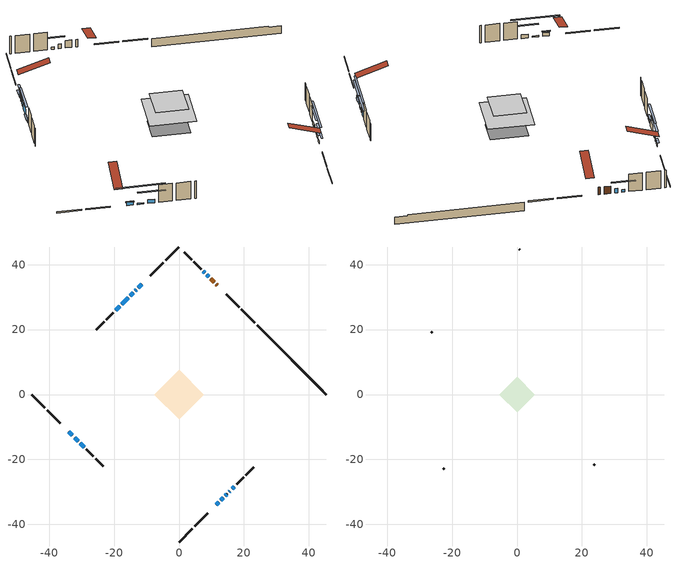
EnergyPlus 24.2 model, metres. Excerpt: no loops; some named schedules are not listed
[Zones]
conditioned space
 floor adiabatic (AdiabaticFloorConstruction): -7.7,0 0,7.7 7.7,0 0,-7.7 z2.66
 floor foundation (Slab1 construction): -5.35,0.97 -0.97,5.35 5.35,-0.97 0.97,-5.35 z-2.04
 wall outside (RimJoist1 construction): 0,-45.44 4.15,-41.29 / -45.44,0 -41.29,-4.15 / 0,45.44 -4.15,41.29 / 23.37,22.07 19.22,26.22 z0.22:0.52
 wall outside (RimJoist2 construction): 4.81,-40.63 8.82,-36.62 / -40.63,-4.81 -36.62,-8.82 / -4.81,40.63 -8.82,36.62 / 18.57,26.87 14.55,30.89 z0.22:0.52
 wall outside (AdiabaticWallConstruction 1): 11.84,33.6 11.51,33.93 / 10.85,34.59 9.81,35.63 z0.22:2.25
 wall outside (AdiabaticWallConstruction): 9.15,36.29 8.61,36.83 / -13.16,32.28 -13.41,32.03 / 15.44,-30 15.69,-29.75 z0.22:1.44; -11.53,33.91 -12.5,32.94 / 12.87,-32.57 13.56,-31.88 / -33.91,-11.53 -32.83,-12.61 z0.22:1.19; 11.53,-33.91 12.22,-33.22 / 7.95,37.49 7.48,37.96 z0.22:0.88; 14.21,-31.23 14.79,-30.65 / -32.17,-13.27 -31.02,-14.42 z0.22:0.55; -14.06,31.38 -15,30.44 / 16.35,-29.09 17.07,-28.37 / -30.37,-15.07 -29.23,-16.2 z0.22:1.24; -15.65,29.79 -17.59,27.85 z0.22:1.95; -18.25,27.19 -19.56,25.88 z0.22:0.93
 wall outside (Wall1 construction): 17.72,-27.72 19.95,-25.49 / -28.58,-16.86 -26.35,-19.09 / -20.22,25.22 -22.45,22.99 / 6.83,38.61 4.6,40.84 z0.22:5.1
 wall outside (Wall2 construction): 20.61,-24.83 23,-22.44 / -25.69,-19.75 -23.3,-22.14 / -23.1,22.34 -25.49,19.95 / 3.94,41.5 1.55,43.89 z0.22:5.1
 wall foundation (FoundationWall1 construction): 24.03,21.41,-2.04 24.03,21.41,0.22 43.3,2.14,0.22 43.3,2.14,-0.05 45.44,0,-0.05 45.44,0,-2.04
 window (WindowConstruction 10): 9.15,36.29 8.61,36.83 z0.22:1.44
 window (WindowConstruction 6): -11.53,33.91 -12.5,32.94 z0.22:1.19
 window (WindowConstruction 7): 11.53,-33.91 12.22,-33.22 z0.22:0.88
 window (WindowConstruction 8): 12.87,-32.57 13.56,-31.88 z0.22:1.19
 window (WindowConstruction 9): -33.91,-11.53 -32.83,-12.61 z0.22:1.19
 window (WindowConstruction 13): 14.21,-31.23 14.79,-30.65 z0.22:0.55
 window (WindowConstruction 14): -32.17,-13.27 -31.02,-14.42 z0.22:0.55
 window (WindowConstruction 11): -13.16,32.28 -13.41,32.03 z0.22:1.44
 window (WindowConstruction 12): 15.44,-30 15.69,-29.75 z0.22:1.44
 window (WindowConstruction): 7.95,37.49 7.48,37.95 z0.22:0.88
 window (WindowConstruction 1): -14.06,31.38 -15,30.44 z0.22:1.23
 window (WindowConstruction 2): -15.65,29.79 -17.59,27.85 z0.22:1.95
 window (WindowConstruction 3): 16.35,-29.09 17.07,-28.37 z0.22:1.23
 window (WindowConstruction 4): -30.37,-15.07 -29.24,-16.2 z0.22:1.23
 window (WindowConstruction 5): -18.25,27.19 -19.56,25.88 z0.22:0.93
 door (Door): 11.84,33.6 11.51,33.93 z0.22:2.25
 door (Door 1): 10.85,34.59 9.81,35.63 z0.22:2.25
 ceiling adiabatic (AdiabaticFloorConstruction): 0,-7.7 7.7,0 0,7.7 -7.7,0 z2.66
attic - vented
 floor to conditioned space (Floor1 construction Reversed): -5.45,0 0,5.45 5.45,0 0,-5.45 z5.1
 wall outside (Wall3 construction): 23.65,-21.78 23.89,-21.55 / -22.65,-22.79 -22.41,-23.03 / -26.15,19.29 -26.39,19.05 / 0.89,44.54 0.66,44.78 z0.22:5.1
 roof outside (Roof1 construction): 10.87,-34.56,5.1 5.57,-29.26,7.6 4.17,-30.66,7.6 9.48,-35.96,5.1; -34.56,-10.87,5.1 -29.26,-5.57,7.6 -30.66,-4.17,7.6 -35.96,-9.48,5.1; -10.87,34.56,5.1 -5.57,29.26,7.6 -4.17,30.66,7.6 -9.48,35.96,5.1; 12.5,32.94,5.1 7.19,27.64,7.6 8.59,26.24,7.6 13.9,31.54,5.1
shading: -12.64,32.8 -11.39,34.05 -11.68,34.34 -12.94,33.09 z1.39; 13.98,-31.46 9.77,-35.67 10.06,-35.96 14.27,-31.75 z3.37; 13.7,-31.74 12.73,-32.71 13.02,-33 13.99,-32.03 z1.39; -32.69,-12.75 -34.05,-11.39 -34.34,-11.68 -32.98,-13.04 z1.39; 18.27,-27.17 10.73,-34.71 11.02,-35 18.56,-27.46 z5.48; -27.54,-17.9 -35.66,-9.78 -35.95,-10.07 -27.83,-18.19 z5.48; 5.72,39.72 9.71,35.73 10,36.02 6.01,40.01 z3.37; -16.76,28.68 -12.3,33.14 -12.59,33.43 -17.05,28.97 z3.73; -19.35,26.09 -13.89,31.55 -14.18,31.84 -19.64,26.38 z4.44; 18.83,-26.61 14.59,-30.85 14.88,-31.14 19.12,-26.9 z3.73; -27.47,-17.96 -32.13,-13.31 -32.42,-13.6 -27.77,-18.26 z3.73; -19.7,25.74 -18.11,27.33 -18.4,27.62 -19.99,26.03 z1.13
[Building]
Building 1: Terrain=Suburbs
[Site:Location]
Erieau AUT_ON: Latitude {deg}=42.25; Longitude {deg}=-81.9; Time Zone {hr}=-5; Elevation {m}=178; Keep Site Location Information=Yes
[Site:GroundTemperature:Shallow]
5.2292, 3.30147, 3.1471, 4.0619, 7.73432, 11.3896, 14.5586, 16.5661, 16.7366, 15.1039, 12.0157, 8.47254
[Site:WaterMainsTemperature]
Calculation Method=Schedule; Temperature Schedule=mains temperature schedule
[Material] Roughness=Rough; Thermal Absorptance=0.9
Name | Thickness {m} | Conductivity {W/m-K} | Density {kg/m3} | Specific Heat {J/kg-K} | Solar Absorptance | Visible Absorptance
asphalt or fiberglass shingles | 0.00635 | 0.162714 | 1121.4 | 1465.45 | 0.4 | 0.4
ceiling loosefill ins | 0.169333 | 0.0480833 | 16.02 | 1046.75 | 0.7 | 0.7
ceiling stud and cavity | 0.1397 | 0.106066 | 65.682 | 1177.47 | 0.7 | 0.7
concrete 4.0 in. | 0.1016 | 1.803125 | 2242.8 | 837.4 | 0.7 | 0.7
concrete 8.0 in. | 0.2032 | 1.803125 | 2242.8 | 837.4 | 0.7 | 0.7
door material | 0.04445 | 0.0451087 | 512.64 | 1214.23 | 0.7 | 0.7
door material 1 | 0.04445 | 0.053851 | 512.64 | 1214.23 | 0.7 | 0.7
exterior vertical ins | 0.0079459 | 0.029427 | 32.04 | 1214.23 | 0.7 | 0.7
floor covering | 0.0127 | 0.0433444 | 54.468 | 1339.84 | 0.6 | 0.6
floor rigid ins; wall rigid ins | 0.512978 | 0.029427 | 32.04 | 1214.23 | 0.7 | 0.7
floor stud and cavity | 0.1397 | 1.75129 | 37.0049 | 1207.88 | 0.7 | 0.7
furniture material conditioned space 1 | 0.1524 | 0.115458 | 640.8 | 1214.23 | 0.6 | 0.6
gypsum board | 0.0127 | 0.160291 | 801 | 837.4 | 0.6 | 0.6
gypsum board 1 | 0.0127 | 0.160291 | 801 | 837.4 | 0.7 | 0.7
osb sheathing 0.5 in. | 0.0127 | 0.115458 | 512.64 | 1214.23 | 0.7 | 0.7
osb sheathing 0.75 in. | 0.01905 | 0.115458 | 512.64 | 1214.23 | 0.7 | 0.7
osb sheathing 2.0 in. | 0.0508 | 0.115458 | 512.64 | 1214.23 | 0.7 | 0.7
rim joist rigid ins | 0.051816 | 0.029427 | 32.04 | 1214.23 | 0.7 | 0.7
rim joist stud and cavity | 0.0508 | 0.0296634 | 125.044 | 1163.47 | 0.6 | 0.6
rim joist stud and cavity 1 | 0.0508 | 0.308293 | 125.044 | 1163.47 | 0.6 | 0.6
wall stud and cavity | 0.1397 | 0.0823012 | 139.0536 | 1170.24 | 0.7 | 0.7
wall stud and cavity 1 | 0.1397 | 0.0945631 | 139.0536 | 1170.24 | 0.7 | 0.7
wall stud and cavity 2 | 0.0889 | 6.9971 | 50.32683 | 1063.81 | 0.6 | 0.6
wall stud and cavity 3 | 0.0889 | 0.380278 | 52.3479 | 1209.89 | 0.7 | 0.7
wall stud and cavity 4 | 0.0889 | 0.391764 | 83.0341 | 1211.67 | 0.7 | 0.7
wood siding | 0.0254 | 0.102417 | 544.68 | 1172.36 | 0.4 | 0.4
wood siding 1 | 0.00254 | 0.102417 | 544.68 | 1172.36 | 0.4 | 0.4
wood siding 2; wood siding 3; wood siding 4 | 0.0254 | 0.102417 | 544.68 | 1172.36 | 0.7 | 0.7
[WindowMaterial:SimpleGlazingSystem]
Name | U-Factor {W/m2-K} | Solar Heat Gain Coefficient
WindowMaterial | 2.665821 | 0.4
WindowMaterial 1 | 2.37227 | 0.52
WindowMaterial 10 | 2.27631 | 0.58
WindowMaterial 11 | 3.30573 | 0.59
WindowMaterial 12 | 6.640421 | 0.55
WindowMaterial 2 | 2.09916 | 0.62
WindowMaterial 3 | 2.447218 | 0.5
WindowMaterial 4 | 2.32855 | 0.54
WindowMaterial 5 | 2.38306 | 0.51
WindowMaterial 6 | 2.983789 | 0.56
WindowMaterial 7 | 3.03092 | 0.48
WindowMaterial 8 | 3.01842 | 0.52
WindowMaterial 9 | 2.34899 | 0.53
[Construction]
AdiabaticFloorConstruction: floor stud and cavity, floor rigid ins, osb sheathing 0.75 in., floor covering
AdiabaticWallConstruction: wood siding 3, wall rigid ins, wall stud and cavity 3, gypsum board
AdiabaticWallConstruction 1: wood siding 4, wall rigid ins, wall stud and cavity 3, gypsum board
Door: door material
Door 1: door material 1
Floor1 construction Reversed: gypsum board, ceiling stud and cavity, ceiling loosefill ins
FoundationWall1 construction: concrete 8.0 in., gypsum board 1
furniture construction conditioned space 1: furniture material conditioned space 1
PartitionWallConstruction: gypsum board, wall stud and cavity 4, gypsum board
RimJoist1 construction: wood siding 2, osb sheathing 2.0 in., rim joist stud and cavity
RimJoist2 construction: wood siding 2, rim joist rigid ins, osb sheathing 2.0 in., rim joist stud and cavity 1
Roof1 construction: asphalt or fiberglass shingles
Slab1 construction: concrete 4.0 in.
Wall1 construction: wood siding, osb sheathing 0.5 in., wall stud and cavity, gypsum board
Wall2 construction: wood siding, osb sheathing 0.5 in., wall stud and cavity 1, gypsum board
Wall3 construction: wood siding 1, wall stud and cavity 2
WindowConstruction: WindowMaterial
WindowConstruction 1: WindowMaterial 1
WindowConstruction 10: WindowMaterial 10
WindowConstruction 11; WindowConstruction 12: WindowMaterial 11
WindowConstruction 13; WindowConstruction 14: WindowMaterial 12
WindowConstruction 2: WindowMaterial 2
WindowConstruction 3: WindowMaterial 3
WindowConstruction 4: WindowMaterial 4
WindowConstruction 5: WindowMaterial 5
WindowConstruction 6: WindowMaterial 6
WindowConstruction 7: WindowMaterial 7
WindowConstruction 8: WindowMaterial 8
WindowConstruction 9: WindowMaterial 9
[Zone] Multiplier=1; Part of Total Floor Area=Yes
Name | Volume {m3}
attic - vented | 24.0797
conditioned space | 431.6
[Space]
Name | Zone | Volume {m3}
attic - vented 1 | attic - vented | 24.0797
conditioned space 1 | conditioned space | 431.6
[ZoneInfiltration:EffectiveLeakageArea]
infil attic - vented 1: Zone or Space=attic - vented 1; Schedule=Always On Discrete; Effective Air Leakage Area {cm2}=2847.36; Stack Coefficient=0.00051301; Wind Coefficient=1.53032e-05
[ZoneMixing]
whole house fan mix: Zone or Space=attic - vented; Schedule=Always On Continuous; Design Flow Rate Calculation Method=Flow/Zone; Design Flow Rate {m3/s}=0; Source Zone or Space=conditioned space
[SurfaceProperty:ExposedFoundationPerimeter]
Slab1: Exposed Perimeter Calculation Method=TotalExposedPerimeter; Total Exposed Perimeter {m}=30.278
[InternalMass] Zone or ZoneList=conditioned space; Space or SpaceList=conditioned space 1
Name | Construction | Surface Area {m2}
furniture mass conditioned space 1 | furniture construction conditioned space 1 | 69.604
partition wall mass | PartitionWallConstruction | 174.01
[Lights]
interior lighting: Zone or ZoneList or Space or SpaceList=conditioned space 1; Schedule=interior lighting schedule; Design Level Calculation Method=LightingLevel; Lighting Level {W}=343.2; Return Air Fraction=0; Fraction Radiant=0.6; Fraction Visible=0.2; Fraction Replaceable=1
[People]
occupants: Zone or ZoneList or Space or SpaceList=conditioned space 1; Number of People Schedule=occupants schedule; Number of People Calculation Method=People; Number of People=3; Fraction Radiant=0.314171; Sensible Heat Fraction=0.56303; Activity Level Schedule=occupants activity schedule; Carbon Dioxide Generation Rate {m3/s-W}=0; Enable ASHRAE 55 Comfort Warnings=No; Mean Radiant Temperature Calculation Type=EnclosureAveraged
[ElectricEquipment] Zone or ZoneList or Space or SpaceList=conditioned space 1; Design Level Calculation Method=EquipmentLevel
Name | Schedule | Design Level {W} | Fraction Latent | Fraction Radiant | Fraction Lost
clothes dryer | clothes dryer schedule | 140.772 | 0.015 | 0.081 | 0.85
clothes washer | clothes washer schedule | 32.1985 | 0.03 | 0.162 | 0.7
cooking range | cooking range schedule | 215.147 | 0.08 | 0.432 | 0.2
dishwasher | dishwasher schedule | 66.8632 | 0.3 | 0.18 | 0.4
fridge | fridge schedule | 72.9452 | 0 | 0.6 | 0
mech vent house fan | mech vent house fan schedule | 0 | 0 | 0 | 1
mech vent house fan cfis | mech vent house fan cfis schedule | 0 | 0 | 0 | 0
misc plug loads | misc plug loads schedule | 494.7 | 0.045 | 0.513 | 0.1
whole house fan | Always On Discrete | 0 | 0 | 0 | 1
[OtherEquipment] Zone or ZoneList or Space or SpaceList=conditioned space 1; Design Level Calculation Method=EquipmentLevel
Name | Fuel Type | Schedule | Design Level {W} | Fraction Latent | Fraction Radiant | Fraction Lost
clothes dryer 1 | Electricity | clothes dryer schedule | 0 | 0.015 | 0.081 | 0.85
cooking range 1 | Electricity | cooking range schedule | 0 | 0.08 | 0.432 | 0.2
general water use latent | None | general water use schedule | 62.594 | 1 | 0 | 0
general water use sensible | None | general water use schedule | -61.6891 | 0 | 0.6 | 0
mech vent house fan latent load | None | Always On Discrete | 0 | 1 | 0 | 0
mech vent house fan sensible load | None | Always On Discrete | 0 | 0 | 0 | 0
water heater energy adjustment1 | NaturalGas | Always On Discrete | 0.01 | 0 | 0 | 1
[ZoneInfiltration:DesignFlowRate] Zone or ZoneList or Space or SpaceList=conditioned space 1; Schedule=Always On Discrete; Design Flow Rate Calculation Method=Flow/Zone; Design Flow Rate {m3/s}=0
infil flow; natural vent flow; whole house fan flow
[Foundation:Kiva]
Foundation Kiva 1: Initial Indoor Air Temperature {C}=18; Wall Height Above Grade {m}=0.220005; Wall Depth Below Slab {m}=0.2032; Custom Block Material Name 1=exterior vertical ins; Custom Block Depth 1 {m}=2.26; Custom Block X Position 1 {m}=0.2159; Custom Block Z Position 1 {m}=0
[Foundation:Kiva:Settings]
Soil Conductivity {W/m-K}=0.849921; Soil Density {kg/m3}=1842.3; Soil Specific Heat {J/kg-K}=418.7; Ground Solar Absorptivity=0.9; Ground Thermal Absorptivity=0.9; Ground Surface Roughness {m}=0.03; Far-Field Width {m}=40; Deep-Ground Boundary Condition=ZeroFlux; Deep-Ground Depth {m}=40; Minimum Cell Dimension {m}=0.2; Maximum Cell Growth Coefficient=3; Simulation Timestep=Timestep
[Exterior:Lights]
exterior lighting: Schedule=exterior lighting schedule; Design Level {W}=75.6
[Schedule:Constant]
Name | Hourly Value
Always On Continuous; mech vent house fan schedule; mech vent house fan cfis schedule; Always On Discrete | 1
occupants activity schedule | 117.228
fridge schedule | 0
[Schedule:Week:Daily]
interior lighting schedule Week Rule - Jan1-Jan27: interior lighting schedule day, interior lighting schedule day, interior lighting schedule day, interior lighting schedule day, interior lighting schedule day, interior lighting schedule day, interior lighting schedule day, interior lighting schedule default day, interior lighting schedule default day, interior lighting schedule default day, interior lighting schedule default day, interior lighting schedule default day
interior lighting schedule Week Rule - Jan28-Feb3: interior lighting schedule day, interior lighting schedule day, interior lighting schedule day, interior lighting schedule day, interior lighting schedule day 1, interior lighting schedule day 1, interior lighting schedule day 1, interior lighting schedule default day, interior lighting schedule default day, interior lighting schedule default day, interior lighting schedule default day, interior lighting schedule default day
interior lighting schedule Week Rule - Feb4-Feb24: interior lighting schedule day 1, interior lighting schedule day 1, interior lighting schedule day 1, interior lighting schedule day 1, interior lighting schedule day 1, interior lighting schedule day 1, interior lighting schedule day 1, interior lighting schedule default day, interior lighting schedule default day, interior lighting schedule default day, interior lighting schedule default day, interior lighting schedule default day
interior lighting schedule Week Rule - Feb25-Mar3: interior lighting schedule day 1, interior lighting schedule day 1, interior lighting schedule day 1, interior lighting schedule day 1, interior lighting schedule day 2, interior lighting schedule day 2, interior lighting schedule day 2, interior lighting schedule default day, interior lighting schedule default day, interior lighting schedule default day, interior lighting schedule default day, interior lighting schedule default day
interior lighting schedule Week Rule - Mar4-Mar31: interior lighting schedule day 2, interior lighting schedule day 2, interior lighting schedule day 2, interior lighting schedule day 2, interior lighting schedule day 2, interior lighting schedule day 2, interior lighting schedule day 2, interior lighting schedule default day, interior lighting schedule default day, interior lighting schedule default day, interior lighting schedule default day, interior lighting schedule default day
interior lighting schedule Week Rule - Apr1-Apr28: interior lighting schedule day 3, interior lighting schedule day 3, interior lighting schedule day 3, interior lighting schedule day 3, interior lighting schedule day 3, interior lighting schedule day 3, interior lighting schedule day 3, interior lighting schedule default day, interior lighting schedule default day, interior lighting schedule default day, interior lighting schedule default day, interior lighting schedule default day
interior lighting schedule Week Rule - Apr29-May5: interior lighting schedule day 3, interior lighting schedule day 3, interior lighting schedule day 4, interior lighting schedule day 4, interior lighting schedule day 4, interior lighting schedule day 4, interior lighting schedule day 4, interior lighting schedule default day, interior lighting schedule default day, interior lighting schedule default day, interior lighting schedule default day, interior lighting schedule default day
interior lighting schedule Week Rule - May6-May26: interior lighting schedule day 4, interior lighting schedule day 4, interior lighting schedule day 4, interior lighting schedule day 4, interior lighting schedule day 4, interior lighting schedule day 4, interior lighting schedule day 4, interior lighting schedule default day, interior lighting schedule default day, interior lighting schedule default day, interior lighting schedule default day, interior lighting schedule default day
interior lighting schedule Week Rule - May27-Jun2: interior lighting schedule day 4, interior lighting schedule day 4, interior lighting schedule day 4, interior lighting schedule day 4, interior lighting schedule day 4, interior lighting schedule day 5, interior lighting schedule day 5, interior lighting schedule default day, interior lighting schedule default day, interior lighting schedule default day, interior lighting schedule default day, interior lighting schedule default day
interior lighting schedule Week Rule - Jun3-Jun30: interior lighting schedule day 5, interior lighting schedule day 5, interior lighting schedule day 5, interior lighting schedule day 5, interior lighting schedule day 5, interior lighting schedule day 5, interior lighting schedule day 5, interior lighting schedule default day, interior lighting schedule default day, interior lighting schedule default day, interior lighting schedule default day, interior lighting schedule default day
interior lighting schedule Week Rule - Jul1-Jul28: interior lighting schedule day 6, interior lighting schedule day 6, interior lighting schedule day 6, interior lighting schedule day 6, interior lighting schedule day 6, interior lighting schedule day 6, interior lighting schedule day 6, interior lighting schedule default day, interior lighting schedule default day, interior lighting schedule default day, interior lighting schedule default day, interior lighting schedule default day
interior lighting schedule Week Rule - Jul29-Aug4: interior lighting schedule day 6, interior lighting schedule day 6, interior lighting schedule day 6, interior lighting schedule day 7, interior lighting schedule day 7, interior lighting schedule day 7, interior lighting schedule day 7, interior lighting schedule default day, interior lighting schedule default day, interior lighting schedule default day, interior lighting schedule default day, interior lighting schedule default day
interior lighting schedule Week Rule - Aug5-Aug25: interior lighting schedule day 7, interior lighting schedule day 7, interior lighting schedule day 7, interior lighting schedule day 7, interior lighting schedule day 7, interior lighting schedule day 7, interior lighting schedule day 7, interior lighting schedule default day, interior lighting schedule default day, interior lighting schedule default day, interior lighting schedule default day, interior lighting schedule default day
interior lighting schedule Week Rule - Aug26-Sep1: interior lighting schedule day 7, interior lighting schedule day 7, interior lighting schedule day 7, interior lighting schedule day 7, interior lighting schedule day 7, interior lighting schedule day 7, interior lighting schedule day 8, interior lighting schedule default day, interior lighting schedule default day, interior lighting schedule default day, interior lighting schedule default day, interior lighting schedule default day
interior lighting schedule Week Rule - Sep2-Sep29: interior lighting schedule day 8, interior lighting schedule day 8, interior lighting schedule day 8, interior lighting schedule day 8, interior lighting schedule day 8, interior lighting schedule day 8, interior lighting schedule day 8, interior lighting schedule default day, interior lighting schedule default day, interior lighting schedule default day, interior lighting schedule default day, interior lighting schedule default day
interior lighting schedule Week Rule - Sep30-Oct6: interior lighting schedule day 8, interior lighting schedule day 9, interior lighting schedule day 9, interior lighting schedule day 9, interior lighting schedule day 9, interior lighting schedule day 9, interior lighting schedule day 9, interior lighting schedule default day, interior lighting schedule default day, interior lighting schedule default day, interior lighting schedule default day, interior lighting schedule default day
interior lighting schedule Week Rule - Oct7-Oct27: interior lighting schedule day 9, interior lighting schedule day 9, interior lighting schedule day 9, interior lighting schedule day 9, interior lighting schedule day 9, interior lighting schedule day 9, interior lighting schedule day 9, interior lighting schedule default day, interior lighting schedule default day, interior lighting schedule default day, interior lighting schedule default day, interior lighting schedule default day
interior lighting schedule Week Rule - Oct28-Nov3: interior lighting schedule day 9, interior lighting schedule day 9, interior lighting schedule day 9, interior lighting schedule day 9, interior lighting schedule day 10, interior lighting schedule day 10, interior lighting schedule day 10, interior lighting schedule default day, interior lighting schedule default day, interior lighting schedule default day, interior lighting schedule default day, interior lighting schedule default day
interior lighting schedule Week Rule - Nov4-Nov24: interior lighting schedule day 10, interior lighting schedule day 10, interior lighting schedule day 10, interior lighting schedule day 10, interior lighting schedule day 10, interior lighting schedule day 10, interior lighting schedule day 10, interior lighting schedule default day, interior lighting schedule default day, interior lighting schedule default day, interior lighting schedule default day, interior lighting schedule default day
interior lighting schedule Week Rule - Nov25-Dec1: interior lighting schedule day 10, interior lighting schedule day 10, interior lighting schedule day 10, interior lighting schedule day 10, interior lighting schedule day 10, interior lighting schedule day 10, interior lighting schedule day 11, interior lighting schedule default day, interior lighting schedule default day, interior lighting schedule default day, interior lighting schedule default day, interior lighting schedule default day
interior lighting schedule Week Rule - Dec2-Dec31: interior lighting schedule day 11, interior lighting schedule day 11, interior lighting schedule day 11, interior lighting schedule day 11, interior lighting schedule day 11, interior lighting schedule day 11, interior lighting schedule day 11, interior lighting schedule default day, interior lighting schedule default day, interior lighting schedule default day, interior lighting schedule default day, interior lighting schedule default day
occupants schedule Week Rule - Jan1-Dec31: occupants schedule day, occupants schedule day, occupants schedule day, occupants schedule day, occupants schedule day, occupants schedule day, occupants schedule day, occupants schedule default day, occupants schedule default day, occupants schedule default day, occupants schedule default day, occupants schedule default day
clothes dryer schedule Week Rule - Jan1-Dec31: clothes dryer schedule day, clothes dryer schedule day, clothes dryer schedule day, clothes dryer schedule day, clothes dryer schedule day, clothes dryer schedule day, clothes dryer schedule day, clothes dryer schedule default day, clothes dryer schedule default day, clothes dryer schedule default day, clothes dryer schedule default day, clothes dryer schedule default day
clothes washer schedule Week Rule - Jan1-Dec31: clothes washer schedule day, clothes washer schedule day, clothes washer schedule day, clothes washer schedule day, clothes washer schedule day, clothes washer schedule day, clothes washer schedule day, clothes washer schedule default day, clothes washer schedule default day, clothes washer schedule default day, clothes washer schedule default day, clothes washer schedule default day
cooking range schedule Week Rule - Jan1-Dec31: cooking range schedule day, cooking range schedule day, cooking range schedule day, cooking range schedule day, cooking range schedule day, cooking range schedule day, cooking range schedule day, cooking range schedule default day, cooking range schedule default day, cooking range schedule default day, cooking range schedule default day, cooking range schedule default day
dishwasher schedule Week Rule - Jan1-Dec31: dishwasher schedule day, dishwasher schedule day, dishwasher schedule day, dishwasher schedule day, dishwasher schedule day, dishwasher schedule day, dishwasher schedule day, dishwasher schedule default day, dishwasher schedule default day, dishwasher schedule default day, dishwasher schedule default day, dishwasher schedule default day
misc plug loads schedule Week Rule - Jan1-Dec31: misc plug loads schedule day, misc plug loads schedule day, misc plug loads schedule day, misc plug loads schedule day, misc plug loads schedule day, misc plug loads schedule day, misc plug loads schedule day, misc plug loads schedule default day, misc plug loads schedule default day, misc plug loads schedule default day, misc plug loads schedule default day, misc plug loads schedule default day
general water use schedule Week Rule - Jan1-Dec31: general water use schedule day, general water use schedule day, general water use schedule day, general water use schedule day, general water use schedule day, general water use schedule day, general water use schedule day, general water use schedule default day, general water use schedule default day, general water use schedule default day, general water use schedule default day, general water use schedule default day
exterior lighting schedule Week Rule - Jan1-Jan27: exterior lighting schedule day, exterior lighting schedule day, exterior lighting schedule day, exterior lighting schedule day, exterior lighting schedule day, exterior lighting schedule day, exterior lighting schedule day, exterior lighting schedule default day, exterior lighting schedule default day, exterior lighting schedule default day, exterior lighting schedule default day, exterior lighting schedule default day
exterior lighting schedule Week Rule - Jan28-Feb3: exterior lighting schedule day, exterior lighting schedule day, exterior lighting schedule day, exterior lighting schedule day, exterior lighting schedule day 1, exterior lighting schedule day 1, exterior lighting schedule day 1, exterior lighting schedule default day, exterior lighting schedule default day, exterior lighting schedule default day, exterior lighting schedule default day, exterior lighting schedule default day
exterior lighting schedule Week Rule - Feb4-Feb24: exterior lighting schedule day 1, exterior lighting schedule day 1, exterior lighting schedule day 1, exterior lighting schedule day 1, exterior lighting schedule day 1, exterior lighting schedule day 1, exterior lighting schedule day 1, exterior lighting schedule default day, exterior lighting schedule default day, exterior lighting schedule default day, exterior lighting schedule default day, exterior lighting schedule default day
exterior lighting schedule Week Rule - Feb25-Mar3: exterior lighting schedule day 1, exterior lighting schedule day 1, exterior lighting schedule day 1, exterior lighting schedule day 1, exterior lighting schedule day 2, exterior lighting schedule day 2, exterior lighting schedule day 2, exterior lighting schedule default day, exterior lighting schedule default day, exterior lighting schedule default day, exterior lighting schedule default day, exterior lighting schedule default day
exterior lighting schedule Week Rule - Mar4-Mar31: exterior lighting schedule day 2, exterior lighting schedule day 2, exterior lighting schedule day 2, exterior lighting schedule day 2, exterior lighting schedule day 2, exterior lighting schedule day 2, exterior lighting schedule day 2, exterior lighting schedule default day, exterior lighting schedule default day, exterior lighting schedule default day, exterior lighting schedule default day, exterior lighting schedule default day
exterior lighting schedule Week Rule - Apr1-Apr28: exterior lighting schedule day 3, exterior lighting schedule day 3, exterior lighting schedule day 3, exterior lighting schedule day 3, exterior lighting schedule day 3, exterior lighting schedule day 3, exterior lighting schedule day 3, exterior lighting schedule default day, exterior lighting schedule default day, exterior lighting schedule default day, exterior lighting schedule default day, exterior lighting schedule default day
exterior lighting schedule Week Rule - Apr29-May5: exterior lighting schedule day 3, exterior lighting schedule day 3, exterior lighting schedule day 4, exterior lighting schedule day 4, exterior lighting schedule day 4, exterior lighting schedule day 4, exterior lighting schedule day 4, exterior lighting schedule default day, exterior lighting schedule default day, exterior lighting schedule default day, exterior lighting schedule default day, exterior lighting schedule default day
exterior lighting schedule Week Rule - May6-May26: exterior lighting schedule day 4, exterior lighting schedule day 4, exterior lighting schedule day 4, exterior lighting schedule day 4, exterior lighting schedule day 4, exterior lighting schedule day 4, exterior lighting schedule day 4, exterior lighting schedule default day, exterior lighting schedule default day, exterior lighting schedule default day, exterior lighting schedule default day, exterior lighting schedule default day
exterior lighting schedule Week Rule - May27-Jun2: exterior lighting schedule day 4, exterior lighting schedule day 4, exterior lighting schedule day 4, exterior lighting schedule day 4, exterior lighting schedule day 4, exterior lighting schedule day 5, exterior lighting schedule day 5, exterior lighting schedule default day, exterior lighting schedule default day, exterior lighting schedule default day, exterior lighting schedule default day, exterior lighting schedule default day
exterior lighting schedule Week Rule - Jun3-Jun30: exterior lighting schedule day 5, exterior lighting schedule day 5, exterior lighting schedule day 5, exterior lighting schedule day 5, exterior lighting schedule day 5, exterior lighting schedule day 5, exterior lighting schedule day 5, exterior lighting schedule default day, exterior lighting schedule default day, exterior lighting schedule default day, exterior lighting schedule default day, exterior lighting schedule default day
exterior lighting schedule Week Rule - Jul1-Jul28: exterior lighting schedule day 6, exterior lighting schedule day 6, exterior lighting schedule day 6, exterior lighting schedule day 6, exterior lighting schedule day 6, exterior lighting schedule day 6, exterior lighting schedule day 6, exterior lighting schedule default day, exterior lighting schedule default day, exterior lighting schedule default day, exterior lighting schedule default day, exterior lighting schedule default day
exterior lighting schedule Week Rule - Jul29-Aug4: exterior lighting schedule day 6, exterior lighting schedule day 6, exterior lighting schedule day 6, exterior lighting schedule day 7, exterior lighting schedule day 7, exterior lighting schedule day 7, exterior lighting schedule day 7, exterior lighting schedule default day, exterior lighting schedule default day, exterior lighting schedule default day, exterior lighting schedule default day, exterior lighting schedule default day
exterior lighting schedule Week Rule - Aug5-Aug25: exterior lighting schedule day 7, exterior lighting schedule day 7, exterior lighting schedule day 7, exterior lighting schedule day 7, exterior lighting schedule day 7, exterior lighting schedule day 7, exterior lighting schedule day 7, exterior lighting schedule default day, exterior lighting schedule default day, exterior lighting schedule default day, exterior lighting schedule default day, exterior lighting schedule default day
exterior lighting schedule Week Rule - Aug26-Sep1: exterior lighting schedule day 7, exterior lighting schedule day 7, exterior lighting schedule day 7, exterior lighting schedule day 7, exterior lighting schedule day 7, exterior lighting schedule day 7, exterior lighting schedule day 8, exterior lighting schedule default day, exterior lighting schedule default day, exterior lighting schedule default day, exterior lighting schedule default day, exterior lighting schedule default day
exterior lighting schedule Week Rule - Sep2-Sep29: exterior lighting schedule day 8, exterior lighting schedule day 8, exterior lighting schedule day 8, exterior lighting schedule day 8, exterior lighting schedule day 8, exterior lighting schedule day 8, exterior lighting schedule day 8, exterior lighting schedule default day, exterior lighting schedule default day, exterior lighting schedule default day, exterior lighting schedule default day, exterior lighting schedule default day
exterior lighting schedule Week Rule - Sep30-Oct6: exterior lighting schedule day 8, exterior lighting schedule day 9, exterior lighting schedule day 9, exterior lighting schedule day 9, exterior lighting schedule day 9, exterior lighting schedule day 9, exterior lighting schedule day 9, exterior lighting schedule default day, exterior lighting schedule default day, exterior lighting schedule default day, exterior lighting schedule default day, exterior lighting schedule default day
exterior lighting schedule Week Rule - Oct7-Oct27: exterior lighting schedule day 9, exterior lighting schedule day 9, exterior lighting schedule day 9, exterior lighting schedule day 9, exterior lighting schedule day 9, exterior lighting schedule day 9, exterior lighting schedule day 9, exterior lighting schedule default day, exterior lighting schedule default day, exterior lighting schedule default day, exterior lighting schedule default day, exterior lighting schedule default day
exterior lighting schedule Week Rule - Oct28-Nov3: exterior lighting schedule day 9, exterior lighting schedule day 9, exterior lighting schedule day 9, exterior lighting schedule day 9, exterior lighting schedule day 10, exterior lighting schedule day 10, exterior lighting schedule day 10, exterior lighting schedule default day, exterior lighting schedule default day, exterior lighting schedule default day, exterior lighting schedule default day, exterior lighting schedule default day
exterior lighting schedule Week Rule - Nov4-Nov24: exterior lighting schedule day 10, exterior lighting schedule day 10, exterior lighting schedule day 10, exterior lighting schedule day 10, exterior lighting schedule day 10, exterior lighting schedule day 10, exterior lighting schedule day 10, exterior lighting schedule default day, exterior lighting schedule default day, exterior lighting schedule default day, exterior lighting schedule default day, exterior lighting schedule default day
[Schedule:Year]
interior lighting schedule: interior lighting schedule Week Rule - Jan1-Jan27, 1, 1, 1, 27, interior lighting schedule Week Rule - Jan28-Feb3, 1, 28, 2, 3, interior lighting schedule Week Rule - Feb4-Feb24, 2, 4, 2, 24, interior lighting schedule Week Rule - Feb25-Mar3, 2, 25, 3, 3, interior lighting schedule Week Rule - Mar4-Mar31, 3, 4, 3, 31, interior lighting schedule Week Rule - Apr1-Apr28, 4, 1, 4, 28, interior lighting schedule Week Rule - Apr29-May5, 4, 29, 5, 5, interior lighting schedule Week Rule - May6-May26, 5, 6, 5, 26, interior lighting schedule Week Rule - May27-Jun2, 5, 27, 6, 2, interior lighting schedule Week Rule - Jun3-Jun30, 6, 3, 6, 30, interior lighting schedule Week Rule - Jul1-Jul28, 7, 1, 7, 28, interior lighting schedule Week Rule - Jul29-Aug4, 7, 29, 8, 4, interior lighting schedule Week Rule - Aug5-Aug25, 8, 5, 8, 25, interior lighting schedule Week Rule - Aug26-Sep1, 8, 26, 9, 1, interior lighting schedule Week Rule - Sep2-Sep29, 9, 2, 9, 29, interior lighting schedule Week Rule - Sep30-Oct6, 9, 30, 10, 6, interior lighting schedule Week Rule - Oct7-Oct27, 10, 7, 10, 27, interior lighting schedule Week Rule - Oct28-Nov3, 10, 28, 11, 3, interior lighting schedule Week Rule - Nov4-Nov24, 11, 4, 11, 24, interior lighting schedule Week Rule - Nov25-Dec1, 11, 25, 12, 1, interior lighting schedule Week Rule - Dec2-Dec31, 12, 2, 12, 31
occupants schedule: occupants schedule Week Rule - Jan1-Dec31, 1, 1, 12, 31
clothes dryer schedule: clothes dryer schedule Week Rule - Jan1-Dec31, 1, 1, 12, 31
clothes washer schedule: clothes washer schedule Week Rule - Jan1-Dec31, 1, 1, 12, 31
cooking range schedule: cooking range schedule Week Rule - Jan1-Dec31, 1, 1, 12, 31
dishwasher schedule: dishwasher schedule Week Rule - Jan1-Dec31, 1, 1, 12, 31
misc plug loads schedule: misc plug loads schedule Week Rule - Jan1-Dec31, 1, 1, 12, 31
general water use schedule: general water use schedule Week Rule - Jan1-Dec31, 1, 1, 12, 31
exterior lighting schedule: exterior lighting schedule Week Rule - Jan1-Jan27, 1, 1, 1, 27, exterior lighting schedule Week Rule - Jan28-Feb3, 1, 28, 2, 3, exterior lighting schedule Week Rule - Feb4-Feb24, 2, 4, 2, 24, exterior lighting schedule Week Rule - Feb25-Mar3, 2, 25, 3, 3, exterior lighting schedule Week Rule - Mar4-Mar31, 3, 4, 3, 31, exterior lighting schedule Week Rule - Apr1-Apr28, 4, 1, 4, 28, exterior lighting schedule Week Rule - Apr29-May5, 4, 29, 5, 5, exterior lighting schedule Week Rule - May6-May26, 5, 6, 5, 26, exterior lighting schedule Week Rule - May27-Jun2, 5, 27, 6, 2, exterior lighting schedule Week Rule - Jun3-Jun30, 6, 3, 6, 30, exterior lighting schedule Week Rule - Jul1-Jul28, 7, 1, 7, 28, exterior lighting schedule Week Rule - Jul29-Aug4, 7, 29, 8, 4, exterior lighting schedule Week Rule - Aug5-Aug25, 8, 5, 8, 25, exterior lighting schedule Week Rule - Aug26-Sep1, 8, 26, 9, 1, exterior lighting schedule Week Rule - Sep2-Sep29, 9, 2, 9, 29, exterior lighting schedule Week Rule - Sep30-Oct6, 9, 30, 10, 6, exterior lighting schedule Week Rule - Oct7-Oct27, 10, 7, 10, 27, exterior lighting schedule Week Rule - Oct28-Nov3, 10, 28, 11, 3, exterior lighting schedule Week Rule - Nov4-Nov24, 11, 4, 11, 24, exterior lighting schedule Week Rule - Nov25-Dec1, 11, 25, 12, 1, exterior lighting schedule Week Rule - Dec2-Dec31, 12, 2, 12, 31
[Schedule:Compact]
mains temperature schedule: Through: 01/01, For: AllDays, Until: 24:00, 8.89333, Through: 01/02, For: AllDays, Until: 24:00, 8.82722, Through: 01/03, For: AllDays, Until: 24:00, 8.76167, Through: 01/04, For: AllDays, Until: 24:00, 8.69778, Through: 01/05, For: AllDays, Until: 24:00, 8.635, Through: 01/06, For: AllDays, Until: 24:00, 8.57333, Through: 01/07, For: AllDays, Until: 24:00, 8.51333, Through: 01/08, For: AllDays, Until: 24:00, 8.455, Through: 01/09, For: AllDays, Until: 24:00, 8.39778, Through: 01/10, For: AllDays, Until: 24:00, 8.34167, Through: 01/11, For: AllDays, Until: 24:00, 8.28722, Through: 01/12, For: AllDays, Until: 24:00, 8.23444, Through: 01/13, For: AllDays, Until: 24:00, 8.18278, Through: 01/14, For: AllDays, Until: 24:00, 8.13222, Through: 01/15, For: AllDays, Until: 24:00, 8.08389, Through: 01/16, For: AllDays, Until: 24:00, 8.03667, Through: 01/17, For: AllDays, Until: 24:00, 7.99111, Through: 01/18, For: AllDays, Until: 24:00, 7.94667, Through: 01/19, For: AllDays, Until: 24:00, 7.90389, Through: 01/20, For: AllDays, Until: 24:00, 7.86278, Through: 01/21, For: AllDays, Until: 24:00, 7.82333, Through: 01/22, For: AllDays, Until: 24:00, 7.78556, Through: 01/23, For: AllDays, Until: 24:00, 7.74889, Through: 01/24, For: AllDays, Until: 24:00, 7.71444, Through: 01/25, For: AllDays, Until: 24:00, 7.68111, Through: 01/26, For: AllDays, Until: 24:00, 7.64944, Through: 01/27, For: AllDays, Until: 24:00, 7.61944, Through: 01/28, For: AllDays, Until: 24:00, 7.59111, Through: 01/29, For: AllDays, Until: 24:00, 7.56444, Through: 01/30, For: AllDays, Until: 24:00, 7.53944, Through: 01/31, For: AllDays, Until: 24:00, 7.51611, Through: 02/01, For: AllDays, Until: 24:00, 7.49444, Through: 02/02, For: AllDays, Until: 24:00, 7.47389, Through: 02/03, For: AllDays, Until: 24:00, 7.45556, Through: 02/04, For: AllDays, Until: 24:00, 7.43889, Through: 02/05, For: AllDays, Until: 24:00, 7.42389, Through: 02/06, For: AllDays, Until: 24:00, 7.41056, Through: 02/07, For: AllDays, Until: 24:00, 7.39889, Through: 02/08, For: AllDays, Until: 24:00, 7.38833, Through: 02/09, For: AllDays, Until: 24:00, 7.38, Through: 02/10, For: AllDays, Until: 24:00, 7.37389, Through: 02/11, For: AllDays, Until: 24:00, 7.36889, Through: 02/12, For: AllDays, Until: 24:00, 7.36556, Through: 02/13, For: AllDays, Until: 24:00, 7.36389, Through: 02/14, For: AllDays, Until: 24:00, 7.36389, Through: 02/15, For: AllDays, Until: 24:00, 7.36611, Through: 02/16, For: AllDays, Until: 24:00, 7.36944, Through: 02/17, For: AllDays, Until: 24:00, 7.375, Through: 02/18, For: AllDays, Until: 24:00, 7.38167, Through: 02/19, For: AllDays, Until: 24:00, 7.39056, Through: 02/20, For: AllDays, Until: 24:00, 7.40056, Through: 02/21, For: AllDays, Until: 24:00, 7.41278, Through: 02/22, For: AllDays, Until: 24:00, 7.42667, Through: 02/23, For: AllDays, Until: 24:00, 7.44222, Through: 02/24, For: AllDays, Until: 24:00, 7.45889, Through: 02/25, For: AllDays, Until: 24:00, 7.47778, Through: 02/26, For: AllDays, Until: 24:00, 7.49833, Through: 02/27, For: AllDays, Until: 24:00, 7.52056, Through: 02/28, For: AllDays, Until: 24:00, 7.54444, Through: 03/01, For: AllDays, Until: 24:00, 7.56944, Through: 03/02, For: AllDays, Until: 24:00, 7.59667, Through: 03/03, For: AllDays, Until: 24:00, 7.62556, Through: 03/04, For: AllDays, Until: 24:00, 7.65556, Through: 03/05, For: AllDays, Until: 24:00, 7.68778, Through: 03/06, For: AllDays, Until: 24:00, 7.72111, Through: 03/07, For: AllDays, Until: 24:00, 7.75611, Through: 03/08, For: AllDays, Until: 24:00, 7.79278, Through: 03/09, For: AllDays, Until: 24:00, 7.83111, Through: 03/10, For: AllDays, Until: 24:00, 7.87111, Through: 03/11, For: AllDays, Until: 24:00, 7.91222, Through: 03/12, For: AllDays, Until: 24:00, 7.95556, Through: 03/13, For: AllDays, Until: 24:00, 8, Through: 03/14, For: AllDays, Until: 24:00, 8.04556, Through: 03/15, For: AllDays, Until: 24:00, 8.09333, Through: 03/16, For: AllDays, Until: 24:00, 8.14222, Through: 03/17, For: AllDays, Until: 24:00, 8.19278, Through: 03/18, For: AllDays, Until: 24:00, 8.24444, Through: 03/19, For: AllDays, Until: 24:00, 8.29778, Through: 03/20, For: AllDays, Until: 24:00, 8.35278, Through: 03/21, For: AllDays, Until: 24:00, 8.40889, Through: 03/22, For: AllDays, Until: 24:00, 8.46611, Through: 03/23, For: AllDays, Until: 24:00, 8.52556, Through: 03/24, For: AllDays, Until: 24:00, 8.58556, Through: 03/25, For: AllDays, Until: 24:00, 8.64722, Through: 03/26, For: AllDays, Until: 24:00, 8.71, Through: 03/27, For: AllDays, Until: 24:00, 8.77444, Through: 03/28, For: AllDays, Until: 24:00, 8.84, Through: 03/29, For: AllDays, Until: 24:00, 8.90667, Through: 03/30, For: AllDays, Until: 24:00, 8.975, Through: 03/31, For: AllDays, Until: 24:00, 9.04389, Through: 04/01, For: AllDays, Until: 24:00, 9.11444, Through: 04/02, For: AllDays, Until: 24:00, 9.18611, Through: 04/03, For: AllDays, Until: 24:00, 9.25889, Through: 04/04, For: AllDays, Until: 24:00, 9.33278, Through: 04/05, For: AllDays, Until: 24:00, 9.40833, Through: 04/06, For: AllDays, Until: 24:00, 9.48444, Through: 04/07, For: AllDays, Until: 24:00, 9.56167, Through: 04/08, For: AllDays, Until: 24:00, 9.64, Through: 04/09, For: AllDays, Until: 24:00, 9.71889, Through: 04/10, For: AllDays, Until: 24:00, 9.79944, Through: 04/11, For: AllDays, Until: 24:00, 9.88056, Through: 04/12, For: AllDays, Until: 24:00, 9.96333, Through: 04/13, For: AllDays, Until: 24:00, 10.0461, Through: 04/14, For: AllDays, Until: 24:00, 10.1306, Through: 04/15, For: AllDays, Until: 24:00, 10.2156, Through: 04/16, For: AllDays, Until: 24:00, 10.3011, Through: 04/17, For: AllDays, Until: 24:00, 10.3878, Through: 04/18, For: AllDays, Until: 24:00, 10.4756, Through: 04/19, For: AllDays, Until: 24:00, 10.5639, Through: 04/20, For: AllDays, Until: 24:00, 10.6528, Through: 04/21, For: AllDays, Until: 24:00, 10.7422, Through: 04/22, For: AllDays, Until: 24:00, 10.8328, Through: 04/23, For: AllDays, Until: 24:00, 10.9239, Through: 04/24, For: AllDays, Until: 24:00, 11.0156, Through: 04/25, For: AllDays, Until: 24:00, 11.1083, Through: 04/26, For: AllDays, Until: 24:00, 11.2011, Through: 04/27, For: AllDays, Until: 24:00, 11.295, Through: 04/28, For: AllDays, Until: 24:00, 11.3889, Through: 04/29, For: AllDays, Until: 24:00, 11.4833, Through: 04/30, For: AllDays, Until: 24:00, 11.5783, Through: 05/01, For: AllDays, Until: 24:00, 11.6739, Through: 05/02, For: AllDays, Until: 24:00, 11.77, Through: 05/03, For: AllDays, Until: 24:00, 11.8661, Through: 05/04, For: AllDays, Until: 24:00, 11.9633, Through: 05/05, For: AllDays, Until: 24:00, 12.06, Through: 05/06, For: AllDays, Until: 24:00, 12.1578, Through: 05/07, For: AllDays, Until: 24:00, 12.255, Through: 05/08, For: AllDays, Until: 24:00, 12.3533, Through: 05/09, For: AllDays, Until: 24:00, 12.4511, Through: 05/10, For: AllDays, Until: 24:00, 12.5494, Through: 05/11, For: AllDays, Until: 24:00, 12.6483, Through: 05/12, For: AllDays, Until: 24:00, 12.7467, Through: 05/13, For: AllDays, Until: 24:00, 12.8456, Through: 05/14, For: AllDays, Until: 24:00, 12.9444, Through: 05/15, For: AllDays, Until: 24:00, 13.0433, Through: 05/16, For: AllDays, Until: 24:00, 13.1422, Through: 05/17, For: AllDays, Until: 24:00, 13.2411, Through: 05/18, For: AllDays, Until: 24:00, 13.34, Through: 05/19, For: AllDays, Until: 24:00, 13.4383, Through: 05/20, For: AllDays, Until: 24:00, 13.5372, Through: 05/21, For: AllDays, Until: 24:00, 13.6356, Through: 05/22, For: AllDays, Until: 24:00, 13.7339, Through: 05/23, For: AllDays, Until: 24:00, 13.8322, Through: 05/24, For: AllDays, Until: 24:00, 13.9306, Through: 05/25, For: AllDays, Until: 24:00, 14.0283, Through: 05/26, For: AllDays, Until: 24:00, 14.1256, Through: 05/27, For: AllDays, Until: 24:00, 14.2228, Through: 05/28, For: AllDays, Until: 24:00, 14.3194, Through: 05/29, For: AllDays, Until: 24:00, 14.4161, Through: 05/30, For: AllDays, Until: 24:00, 14.5122, Through: 05/31, For: AllDays, Until: 24:00, 14.6078, Through: 06/01, For: AllDays, Until: 24:00, 14.7033, Through: 06/02, For: AllDays, Until: 24:00, 14.7978, Through: 06/03, For: AllDays, Until: 24:00, 14.8922, Through: 06/04, For: AllDays, Until: 24:00, 14.9861, Through: 06/05, For: AllDays, Until: 24:00, 15.0789, Through: 06/06, For: AllDays, Until: 24:00, 15.1717, Through: 06/07, For: AllDays, Until: 24:00, 15.2639, Through: 06/08, For: AllDays, Until: 24:00, 15.355, Through: 06/09, For: AllDays, Until: 24:00, 15.4456, Through: 06/10, For: AllDays, Until: 24:00, 15.5356, Through: 06/11, For: AllDays, Until: 24:00, 15.625, Through: 06/12, For: AllDays, Until: 24:00, 15.7139, Through: 06/13, For: AllDays, Until: 24:00, 15.8017, Through: 06/14, For: AllDays, Until: 24:00, 15.8883, Through: 06/15, For: AllDays, Until: 24:00, 15.9744, Through: 06/16, For: AllDays, Until: 24:00, 16.06, Through: 06/17, For: AllDays, Until: 24:00, 16.1444, Through: 06/18, For: AllDays, Until: 24:00, 16.2278, Through: 06/19, For: AllDays, Until: 24:00, 16.3106, Through: 06/20, For: AllDays, Until: 24:00, 16.3922, Through: 06/21, For: AllDays, Until: 24:00, 16.4728, Through: 06/22, For: AllDays, Until: 24:00, 16.5522, Through: 06/23, For: AllDays, Until: 24:00, 16.6311, Through: 06/24, For: AllDays, Until: 24:00, 16.7089, Through: 06/25, For: AllDays, Until: 24:00, 16.7856, Through: 06/26, For: AllDays, Until: 24:00, 16.8606, Through: 06/27, For: AllDays, Until: 24:00, 16.935, Through: 06/28, For: AllDays, Until: 24:00, 17.0083, Through: 06/29, For: AllDays, Until: 24:00, 17.0806, Through: 06/30, For: AllDays, Until: 24:00, 17.1511, Through: 07/01, For: AllDays, Until: 24:00, 17.2211, Through: 07/02, For: AllDays, Until: 24:00, 17.2894, Through: 07/03, For: AllDays, Until: 24:00, 17.3567, Through: 07/04, For: AllDays, Until: 24:00, 17.4228, Through: 07/05, For: AllDays, Until: 24:00, 17.4878, Through: 07/06, For: AllDays, Until: 24:00, 17.5511, Through: 07/07, For: AllDays, Until: 24:00, 17.6133, Through: 07/08, For: AllDays, Until: 24:00, 17.6739, Through: 07/09, For: AllDays, Until: 24:00, 17.7333, Through: 07/10, For: AllDays, Until: 24:00, 17.7911, Through: 07/11, For: AllDays, Until: 24:00, 17.8478, Through: 07/12, For: AllDays, Until: 24:00, 17.9033, Through: 07/13, For: AllDays, Until: 24:00, 17.9572, Through: 07/14, For: AllDays, Until: 24:00, 18.0094, Through: 07/15, For: AllDays, Until: 24:00, 18.0606, Through: 07/16, For: AllDays, Until: 24:00, 18.11, Through: 07/17, For: AllDays, Until: 24:00, 18.1578, Through: 07/18, For: AllDays, Until: 24:00, 18.2044, Through: 07/19, For: AllDays, Until: 24:00, 18.2494, Through: 07/20, For: AllDays, Until: 24:00, 18.2928, Through: 07/21, For: AllDays, Until: 24:00, 18.335, Through: 07/22, For: AllDays, Until: 24:00, 18.3756, Through: 07/23, For: AllDays, Until: 24:00, 18.4139, Through: 07/24, For: AllDays, Until: 24:00, 18.4517, Through: 07/25, For: AllDays, Until: 24:00, 18.4872, Through: 07/26, For: AllDays, Until: 24:00, 18.5211, Through: 07/27, For: AllDays, Until: 24:00, 18.5539, Through: 07/28, For: AllDays, Until: 24:00, 18.5844, Through: 07/29, For: AllDays, Until: 24:00, 18.6139, Through: 07/30, For: AllDays, Until: 24:00, 18.6417, Through: 07/31, For: AllDays, Until: 24:00, 18.6678, Through: 08/01, For: AllDays, Until: 24:00, 18.6917, Through: 08/02, For: AllDays, Until: 24:00, 18.7144, Through: 08/03, For: AllDays, Until: 24:00, 18.7356, Through: 08/04, For: AllDays, Until: 24:00, 18.755, Through: 08/05, For: AllDays, Until: 24:00, 18.7728, Through: 08/06, For: AllDays, Until: 24:00, 18.7889, Through: 08/07, For: AllDays, Until: 24:00, 18.8028, Through: 08/08, For: AllDays, Until: 24:00, 18.8156, Through: 08/09, For: AllDays, Until: 24:00, 18.8267, Through: 08/10, For: AllDays, Until: 24:00, 18.8361, Through: 08/11, For: AllDays, Until: 24:00, 18.8433, Through: 08/12, For: AllDays, Until: 24:00, 18.8494, Through: 08/13, For: AllDays, Until: 24:00, 18.8533, Through: 08/14, For: AllDays, Until: 24:00, 18.8561, Through: 08/15, For: AllDays, Until: 24:00, 18.8567, Through: 08/16, For: AllDays, Until: 24:00, 18.8561, Through: 08/17, For: AllDays, Until: 24:00, 18.8533, Through: 08/18, For: AllDays, Until: 24:00, 18.8489, Through: 08/19, For: AllDays, Until: 24:00, 18.8428, Through: 08/20, For: AllDays, Until: 24:00, 18.835, Through: 08/21, For: AllDays, Until: 24:00, 18.8256, Through: 08/22, For: AllDays, Until: 24:00, 18.8144, Through: 08/23, For: AllDays, Until: 24:00, 18.8017, Through: 08/24, For: AllDays, Until: 24:00, 18.7872, Through: 08/25, For: AllDays, Until: 24:00, 18.7711, Through: 08/26, For: AllDays, Until: 24:00, 18.7533, Through: 08/27, For: AllDays, Until: 24:00, 18.7339, Through: 08/28, For: AllDays, Until: 24:00, 18.7128, Through: 08/29, For: AllDays, Until: 24:00, 18.69, Through: 08/30, For: AllDays, Until: 24:00, 18.6656, Through: 08/31, For: AllDays, Until: 24:00, 18.6394, Through: 09/01, For: AllDays, Until: 24:00, 18.6117, Through: 09/02, For: AllDays, Until: 24:00, 18.5822, Through: 09/03, For: AllDays, Until: 24:00, 18.5511, Through: 09/04, For: AllDays, Until: 24:00, 18.5183, Through: 09/05, For: AllDays, Until: 24:00, 18.4839, Through: 09/06, For: AllDays, Until: 24:00, 18.4483, Through: 09/07, For: AllDays, Until: 24:00, 18.4111, Through: 09/08, For: AllDays, Until: 24:00, 18.3717, Through: 09/09, For: AllDays, Until: 24:00, 18.3311, Through: 09/10, For: AllDays, Until: 24:00, 18.2894, Through: 09/11, For: AllDays, Until: 24:00, 18.2456, Through: 09/12, For: AllDays, Until: 24:00, 18.2006, Through: 09/13, For: AllDays, Until: 24:00, 18.1539, Through: 09/14, For: AllDays, Until: 24:00, 18.1056, Through: 09/15, For: AllDays, Until: 24:00, 18.0561, Through: 09/16, For: AllDays, Until: 24:00, 18.005, Through: 09/17, For: AllDays, Until: 24:00, 17.9528, Through: 09/18, For: AllDays, Until: 24:00, 17.8983, Through: 09/19, For: AllDays, Until: 24:00, 17.8433, Through: 09/20, For: AllDays, Until: 24:00, 17.7867, Through: 09/21, For: AllDays, Until: 24:00, 17.7283, Through: 09/22, For: AllDays, Until: 24:00, 17.6689, Through: 09/23, For: AllDays, Until: 24:00, 17.6078, Through: 09/24, For: AllDays, Until: 24:00, 17.5456, Through: 09/25, For: AllDays, Until: 24:00, 17.4822, Through: 09/26, For: AllDays, Until: 24:00, 17.4172, Through: 09/27, For: AllDays, Until: 24:00, 17.3511, Through: 09/28, For: AllDays, Until: 24:00, 17.2839, Through: 09/29, For: AllDays, Until: 24:00, 17.215, Through: 09/30, For: AllDays, Until: 24:00, 17.1456, Through: 10/01, For: AllDays, Until: 24:00, 17.0744, Through: 10/02, For: AllDays, Until: 24:00, 17.0022, Through: 10/03, For: AllDays, Until: 24:00, 16.9289, Through: 10/04, For: AllDays, Until: 24:00, 16.8544, Through: 10/05, For: AllDays, Until: 24:00, 16.7789, Through: 10/06, For: AllDays, Until: 24:00, 16.7022, Through: 10/07, For: AllDays, Until: 24:00, 16.6244, Through: 10/08, For: AllDays, Until: 24:00, 16.5456, Through: 10/09, For: AllDays, Until: 24:00, 16.4661, Through: 10/10, For: AllDays, Until: 24:00, 16.385, Through: 10/11, For: AllDays, Until: 24:00, 16.3033, Through: 10/12, For: AllDays, Until: 24:00, 16.2206, Through: 10/13, For: AllDays, Until: 24:00, 16.1372, Through: 10/14, For: AllDays, Until: 24:00, 16.0528, Through: 10/15, For: AllDays, Until: 24:00, 15.9672, Through: 10/16, For: AllDays, Until: 24:00, 15.8811, Through: 10/17, For: AllDays, Until: 24:00, 15.7939, Through: 10/18, For: AllDays, Until: 24:00, 15.7061, Through: 10/19, For: AllDays, Until: 24:00, 15.6172, Through: 10/20, For: AllDays, Until: 24:00, 15.5283, Through: 10/21, For: AllDays, Until: 24:00, 15.4383, Through: 10/22, For: AllDays, Until: 24:00, 15.3472, Through: 10/23, For: AllDays, Until: 24:00, 15.2561, Through: 10/24, For: AllDays, Until: 24:00, 15.1639, Through: 10/25, For: AllDays, Until: 24:00, 15.0711, Through: 10/26, For: AllDays, Until: 24:00, 14.9778, Through: 10/27, For: AllDays, Until: 24:00, 14.8839, Through: 10/28, For: AllDays, Until: 24:00, 14.79, Through: 10/29, For: AllDays, Until: 24:00, 14.695, Through: 10/30, For: AllDays, Until: 24:00, 14.6, Through: 10/31, For: AllDays, Until: 24:00, 14.5039, Through: 11/01, For: AllDays, Until: 24:00, 14.4078, Through: 11/02, For: AllDays, Until: 24:00, 14.3111, Through: 11/03, For: AllDays, Until: 24:00, 14.2144, Through: 11/04, For: AllDays, Until: 24:00, 14.1172, Through: 11/05, For: AllDays, Until: 24:00, 14.02, Through: 11/06, For: AllDays, Until: 24:00, 13.9222, Through: 11/07, For: AllDays, Until: 24:00, 13.8239, Through: 11/08, For: AllDays, Until: 24:00, 13.7256, Through: 11/09, For: AllDays, Until: 24:00, 13.6272, Through: 11/10, For: AllDays, Until: 24:00, 13.5289, Through: 11/11, For: AllDays, Until: 24:00, 13.43, Through: 11/12, For: AllDays, Until: 24:00, 13.3311, Through: 11/13, For: AllDays, Until: 24:00, 13.2322, Through: 11/14, For: AllDays, Until: 24:00, 13.1333, Through: 11/15, For: AllDays, Until: 24:00, 13.0344, Through: 11/16, For: AllDays, Until: 24:00, 12.9356, Through: 11/17, For: AllDays, Until: 24:00, 12.8372, Through: 11/18, For: AllDays, Until: 24:00, 12.7383, Through: 11/19, For: AllDays, Until: 24:00, 12.6394, Through: 11/20, For: AllDays, Until: 24:00, 12.5411, Through: 11/21, For: AllDays, Until: 24:00, 12.4428, Through: 11/22, For: AllDays, Until: 24:00, 12.3444, Through: 11/23, For: AllDays, Until: 24:00, 12.2467, Through: 11/24, For: AllDays, Until: 24:00, 12.1494, Through: 11/25, For: AllDays, Until: 24:00, 12.0517, Through: 11/26, For: AllDays, Until: 24:00, 11.955, Through: 11/27, For: AllDays, Until: 24:00, 11.8583, Through: 11/28, For: AllDays, Until: 24:00, 11.7617, Through: 11/29, For: AllDays, Until: 24:00, 11.6661, Through: 11/30, For: AllDays, Until: 24:00, 11.5706, Through: 12/01, For: AllDays, Until: 24:00, 11.4756, Through: 12/02, For: AllDays, Until: 24:00, 11.3806, Through: 12/03, For: AllDays, Until: 24:00, 11.2867, Through: 12/04, For: AllDays, Until: 24:00, 11.1933, Through: 12/05, For: AllDays, Until: 24:00, 11.1, Through: 12/06, For: AllDays, Until: 24:00, 11.0078, Through: 12/07, For: AllDays, Until: 24:00, 10.9161, Through: 12/08, For: AllDays, Until: 24:00, 10.825, Through: 12/09, For: AllDays, Until: 24:00, 10.735, Through: 12/10, For: AllDays, Until: 24:00, 10.645, Through: 12/11, For: AllDays, Until: 24:00, 10.5561, Through: 12/12, For: AllDays, Until: 24:00, 10.4678, Through: 12/13, For: AllDays, Until: 24:00, 10.3806, Through: 12/14, For: AllDays, Until: 24:00, 10.2939, Through: 12/15, For: AllDays, Until: 24:00, 10.2083, Through: 12/16, For: AllDays, Until: 24:00, 10.1233, Through: 12/17, For: AllDays, Until: 24:00, 10.0389, Through: 12/18, For: AllDays, Until: 24:00, 9.95611, Through: 12/19, For: AllDays, Until: 24:00, 9.87389, Through: 12/20, For: AllDays, Until: 24:00, 9.79278, Through: 12/21, For: AllDays, Until: 24:00, 9.71222, Through: 12/22, For: AllDays, Until: 24:00, 9.63333, Through: 12/23, For: AllDays, Until: 24:00, 9.555, Through: 12/24, For: AllDays, Until: 24:00, 9.47778, Through: 12/25, For: AllDays, Until: 24:00, 9.40167, Through: 12/26, For: AllDays, Until: 24:00, 9.32667, Through: 12/27, For: AllDays, Until: 24:00, 9.25278, Through: 12/28, For: AllDays, Until: 24:00, 9.18, Through: 12/29, For: AllDays, Until: 24:00, 9.10833, Through: 12/30, For: AllDays, Until: 24:00, 9.03833, Through: 12/31, For: AllDays, Until: 24:00, 8.96889
